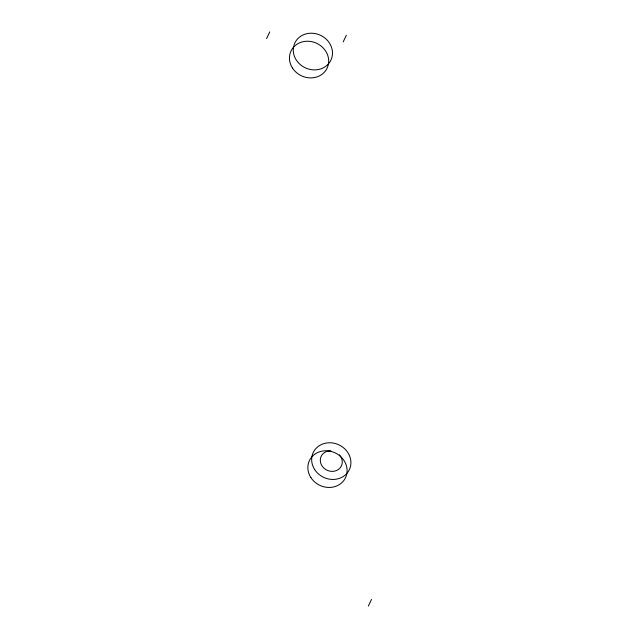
<?xml version="1.0" encoding="UTF-8"?>
<svg xmlns="http://www.w3.org/2000/svg" width="638" height="638" viewBox="0 0 638 638"><rect width="100%" height="100%" fill="white"/><g stroke="black" fill="none" stroke-linecap="round" stroke-linejoin="round"><path stroke-width="0.96" d="M269.746 31.908L266.58 38.583M371.499 599.417L368.333 606.092M346.354 35.234L343.188 41.909M339.4 454.838A11.197 10.056 25.4 0 1 336.633 470.477A11.197 10.056 25.4 0 1 320.707 463.068A11.197 10.056 25.4 0 1 330.827 450.843M293.966 45.17A19.985 17.952 25.4 0 1 326.648 39.604A19.985 17.952 25.4 0 1 318.418 69.518A19.985 17.952 25.4 0 1 293.719 46.08M310.913 477.631A19.993 17.952 25.4 0 0 344.879 478.939A19.993 17.952 25.4 0 0 326.664 450.787A19.993 17.952 25.4 0 0 310.913 477.631M314.709 469.616A19.993 17.952 25.4 0 0 348.683 470.932A19.993 17.952 25.4 0 0 330.46 442.78A19.993 17.952 25.4 0 0 314.709 469.616M292.499 68.067A19.985 17.952 25.4 0 0 326.465 69.382A19.985 17.952 25.4 0 0 308.242 41.239A19.985 17.952 25.4 0 0 292.499 68.067"/></g></svg>
